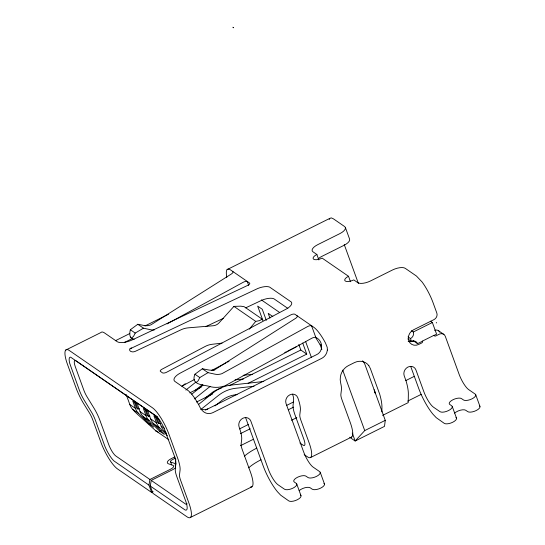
<?xml version="1.0" encoding="UTF-8"?>
<svg xmlns="http://www.w3.org/2000/svg" width="545" height="545" viewBox="0 0 545 545"><rect width="100%" height="100%" fill="white"/><g stroke="black" fill="none" stroke-linecap="round" stroke-linejoin="round"><path stroke-width="0.82" d="M381.881 411.904L381.95 407.244A40.677 10.212 63.5 0 0 379.667 394.117L370.334 368.468L368.706 365.518M175.783 458.972L175.272 464.585A19.143 4.803 63.5 0 0 175.701 468.312M362.541 360.817A13.55 11.942 -55.4 0 1 365.061 364.83L385.267 420.352L384.498 426.374L355.156 441.007L349.692 437.247M153.125 491.672L151.612 492.421L148.955 485.132L149.916 479.484L170.837 469.054A5.082 2.037 -20 0 0 172.82 465.28L168.425 463.788A6.772 2.711 -20 0 1 171.069 458.761L174.856 456.873M151.612 492.421L117.536 468.952A23.707 5.954 63.5 0 1 100.88 442.179L92.684 419.657A10.164 2.548 63.5 0 0 89.298 412.715L83.91 404.022A23.707 5.954 63.5 0 1 76.014 387.815L67.553 364.585A23.707 5.954 63.5 0 1 69.351 350.524L152.382 407.735A23.707 5.954 63.5 0 1 169.039 434.508L177.5 457.739A23.707 5.954 63.5 0 1 180.054 470.267L179.503 474.858A10.164 2.548 63.5 0 0 180.599 480.234L188.795 502.749A23.707 5.954 63.5 0 1 186.996 516.81L152.927 493.334L150.277 486.038L151.231 480.39L172.152 469.96A8.468 3.393 -20 0 0 175.653 467.562M232.701 271.41L232.851 271.546A3.638 1.519 -24.6 0 1 231.257 274.067L151.006 324.793A13.598 11.717 -62.1 0 1 144.384 325.549L137.79 324.275L130.357 329.739C129.342 333.506 129.104 338.929 134.193 339.317M297.011 315.719L297.161 315.855A3.658 1.526 -24.6 0 1 295.574 318.382L215.534 369.258A13.605 11.704 -62.6 0 1 208.933 370.021L202.345 368.761L194.933 374.231C190.191 385.608 204.409 384.538 210.963 386.834A27.196 24.389 -47.8 0 0 224.942 385.833L311.754 338.268A3.638 1.519 -24.5 0 1 315.821 337.45C322.987 340.482 323.9 351.573 316.338 354.788L205.526 410.065M131.004 348.16C128.552 349.032 129.492 351.586 132.074 351.811A3.386 1.356 -20 0 0 135.889 351.069L180.954 329.82A21.309 19.034 -49.8 0 1 188.195 327.845L213.279 325.74A8.584 7.664 -49.8 0 0 219.172 322.735L233.934 306.379L240.767 306.167L244.119 306.678L262.091 319.063L259.638 320.61L255.721 321.387L249.276 329.194M130.405 337.083L130.405 337.478M154.473 329.882A13.605 12.215 -47.2 0 1 150.393 329.691L143.458 328.179L135.208 333.084L133.593 336.285L131.406 338.173M311.774 325.896L311.577 325.787A3.638 1.519 -24.6 0 0 307.509 326.605L221.938 373.666A13.598 12.194 -47.8 0 1 214.941 374.163L208.013 372.664L199.783 377.576L198.169 380.778L195.982 382.665M385.267 420.352L364.728 430.591L355.156 441.007L352.261 433.05M130.098 348.807L257.744 288.509A11.336 4.537 -20 0 1 269.618 287.086L291.296 302.025A11.336 4.537 -20 0 1 286.997 308.661L166.266 372.426A3.372 1.349 -20 0 1 162.39 372.814L160.271 371.234A3.386 1.356 -20 0 1 162.124 369.149L205.131 346.477A21.309 18.476 -60.5 0 1 212.066 344.29L222.033 343.132M181.921 386.357L185.232 383.714M185.872 390.063L195.805 382.14M195.239 390.322L201.561 385.315A26.794 23.612 -55.4 0 1 202.617 384.579M191.799 394.151L203.06 385.172M194.429 398.913L207.672 388.347A33.572 29.587 -55.4 0 1 210.288 386.446M205.131 398.109L212.1 392.577A26.794 23.612 -55.4 0 1 221.188 388.217M198.373 404.588L213.599 392.434A33.572 29.587 -55.4 0 1 230.808 385.131L263.78 381.473M200.996 409.35L218.218 395.616A33.572 29.587 -55.4 0 1 235.426 388.312L254.025 386.248M215.016 405.889L222.646 399.846A26.794 23.612 -55.4 0 1 234.146 394.968L237.109 394.607M167.104 323.9L243.193 282.29A3.658 1.526 -24.6 0 1 247.267 281.472L247.464 281.581M131.011 348.16L131.379 347.962M194.47 379.511L184.714 384.641A12.596 5.041 -20 0 0 182.282 386.105M211.726 370.423L225.984 362.916M227.483 362.125L228.989 361.335M65.734 350.081L100.941 332.525A23.707 5.954 63.5 0 1 104.558 332.968L117.345 341.776A12.596 5.041 -20 0 0 132.381 339.842L247.839 285.328A3.222 1.288 -20 0 0 249.521 282.998L230.719 270.048A23.707 5.954 63.5 0 0 226.447 274.748L226.768 277.432M227.102 269.605L329.793 218.388L331.278 217.884L333.411 218.831L344.61 226.55A10.164 4.067 -20 0 1 339.767 233.669L317.762 244.644A10.164 4.067 -20 0 0 312.912 251.756L316.87 254.481L318.845 259.924M115.363 340.741L129.785 333.547M144.97 325.978L168.5 314.24M124.43 342.478L132.782 338.316M189.769 392.877L201.187 387.182M144.541 419.371L146.06 418.615M284.776 352.54L286.302 351.784M287.821 351.021L296.201 346.845M158.207 432.185L155.986 430.972L137.946 414.677A11.07 0.838 42.7 0 1 134.996 411.925L132.503 409.227L138.621 413.437L149.132 423.969L150.658 423.213M196.507 402.04L212.496 394.069M229.241 385.717L300.813 350.026L306.74 354.114L248.118 383.346M138.621 413.437A16.772 14.783 -55.4 0 1 135.439 408.403L132.789 401.106L137.401 404.288L140.051 411.577A16.772 14.783 -55.4 0 0 143.233 416.618L149.16 420.706L159.678 431.238L161.204 430.475M422.668 341.116L417.531 343.677A5.082 4.476 -55.4 0 0 411.536 341.497L410.48 338.581A5.082 4.476 -55.4 0 0 413.287 332.007L432.355 322.497L436.606 334.167L433.67 335.625M175.415 458.154L172.39 459.667A3.386 1.356 -20 0 0 171.062 462.18L175.463 463.679A8.468 3.393 -20 0 1 176.062 463.945M239.507 428.908L248.609 424.364M286.547 405.446L293.38 402.04M240.338 433.697L250.23 428.765M288.285 409.786L293.612 407.129M240.434 445.721L253.391 439.263M291.48 420.27L296.814 417.606M405.773 380.587L414.132 376.418M407.68 401.113L421.271 394.335M382.576 415.413L408.225 402.619L408.355 394.076A40.677 10.212 63.5 0 0 406.073 380.948L404.206 375.812A6.772 5.968 -55.4 0 1 407.953 367.051A6.772 5.968 -55.4 0 1 415.944 369.96L423.901 391.835A13.55 3.399 63.5 0 0 433.418 407.135L440.013 411.673A6.772 2.711 -20 0 0 448.515 410.562A6.772 2.711 -20 0 0 451.744 405.821L449.768 404.458A6.772 2.711 -20 0 1 453.004 399.717A6.772 2.711 -20 0 1 461.506 398.606L463.482 399.969A6.772 2.711 -20 0 0 471.984 398.858A6.772 2.711 -20 0 0 475.22 394.117L468.632 389.573A13.55 3.399 63.5 0 1 459.108 374.279L445.313 336.36A5.082 4.476 -55.4 0 0 439.318 334.18L435.789 335.938A1.492 1.315 -55.4 0 1 434.031 335.298L422.559 341.02A1.492 1.315 -55.4 0 1 421.735 342.948L418.778 344.42A8.468 7.46 -55.4 0 1 408.791 340.788A8.468 7.46 -55.4 0 1 413.471 329.841L434.011 319.595A5.082 4.476 -55.4 0 0 436.818 313.028L433.105 302.816A23.707 5.954 63.5 0 0 422.055 281.956L416.448 276.043L405.242 268.324A10.164 4.067 -20 0 0 392.489 269.993L370.484 280.968A10.164 4.067 -20 0 1 357.724 282.63L353.773 279.905A6.772 2.711 -20 0 1 345.264 281.016A6.772 2.711 -20 0 1 348.5 276.274L322.136 258.112A6.772 2.711 -20 0 1 313.634 259.222A6.772 2.711 -20 0 1 316.87 254.481M190.348 517.491L251.96 486.76M310.643 457.493L351.716 437.008M205.663 326.673L223.368 318.341M245.686 307.843L261.995 300.172A11.336 4.537 -20 0 1 273.863 298.755L287.849 308.388M207.781 408.927L205.376 409.751L200.989 409.479M134.431 402.244L136.557 408.076L137.871 408.988L139.391 408.791M144.977 409.506L147.102 415.344L148.417 416.251L149.936 416.053M155.523 416.775L157.648 422.607L158.963 423.513L160.482 423.315M213.102 370.225L214.791 370.041M243.09 375.335L252.39 374.299M235.024 379.919L243.479 378.979M315.364 337.11L320.126 344.76L321.645 345.435M232.824 27.25L233.614 27.795L233.471 27.4M430.502 321.223L432.355 322.497M438.65 330.835L443.923 334.466M411.434 330.733L413.287 332.007M408.007 336.878L410.48 338.581M413.205 340.693L417.531 343.677M407.83 338.942L411.536 341.497M261.396 299.92L279.619 312.476M272.82 316.536L268.208 313.355L269.932 318.096M261.552 319.207L262.922 320.147M233.934 306.379L255.721 321.387M137.79 324.275L143.458 328.179M202.345 368.761L208.013 372.664M299.913 442.99L303.047 445.149A10.164 2.548 63.5 0 0 303.817 439.12L295.622 416.605A19.143 4.803 63.5 0 1 293.019 405.868L293.619 399.485A10.164 2.548 63.5 0 0 292.522 394.117M130.357 329.739L135.208 333.084M194.933 374.231L199.783 377.576M304.165 454.659L308.368 457.384A23.707 5.954 63.5 0 0 309.09 442.758L300.894 420.236A10.164 2.548 63.5 0 1 299.798 414.868L300.35 410.276A23.707 5.954 63.5 0 0 297.795 397.748A6.772 5.968 -55.4 0 0 289.804 394.846A6.772 5.968 -55.4 0 0 286.057 403.6L303.606 451.825A13.55 3.399 63.5 0 0 313.13 467.126L319.717 471.663A6.772 2.711 -20 0 1 316.482 476.412A6.772 2.711 -20 0 1 307.979 477.522L306.004 476.16A6.772 2.711 -20 0 0 297.502 477.27A6.772 2.711 -20 0 0 294.266 482.012L296.242 483.374A6.772 2.711 -20 0 1 293.012 488.116A6.772 2.711 -20 0 1 284.51 489.226L277.916 484.682A13.55 3.399 63.5 0 1 268.399 469.388L250.85 421.162A6.772 5.968 -55.4 0 0 242.859 418.253A6.772 5.968 -55.4 0 0 239.112 427.014A23.707 5.954 63.5 0 1 241.673 439.543L241.115 444.134A10.164 2.548 63.5 0 0 242.212 449.502L250.407 472.018A23.714 5.954 63.5 0 1 250.536 486.998M157.791 417.17L76.15 360.919A10.164 2.548 63.5 0 0 75.38 366.942L83.835 390.179A10.164 2.548 63.5 0 0 87.22 397.121L94.428 408.879A19.143 4.803 63.5 0 1 100.512 422.021L108.707 444.536A10.164 2.548 63.5 0 0 115.847 456.008L149.916 479.484M126.188 394.505L129.839 404.54L135.439 408.403M140.051 411.577L145.985 415.665A16.772 14.783 -55.4 0 0 149.16 420.706M145.985 415.665L143.328 408.375L147.94 411.55L150.597 418.846L156.531 422.934A16.772 14.783 -55.4 0 0 159.705 427.968L167.301 435.578M156.531 422.934L153.874 415.637L158.486 418.819L161.143 426.108L164.433 428.377M150.597 418.846A16.772 14.783 -55.4 0 0 153.779 423.881L159.705 427.968M161.143 426.108A16.772 14.783 -55.4 0 0 164.317 431.149L165.639 432.056M149.132 423.969L153.745 427.151L143.233 416.618M159.678 431.238L164.29 434.413L153.779 423.881M168.78 439.72L155.523 430.584L155.986 430.972M151.231 480.39L185.307 503.866A10.164 2.548 63.5 0 0 187.051 503.716M148.955 485.132L114.075 461.022A15.253 3.829 63.5 0 1 104.844 446.192L95.593 420.815A14.061 3.529 63.5 0 0 91.839 412.715L83.896 399.703A15.246 3.829 63.5 0 1 79.631 390.949L69.794 363.576A15.287 3.835 63.5 0 1 70.612 357.166L156.728 416.496A15.287 3.835 63.5 0 1 164.324 428.704L174.502 456.315A15.246 3.829 63.5 0 1 175.885 463.08L175.265 470.192A14.061 3.529 63.5 0 0 176.873 476.82L186.077 502.156A15.253 3.829 63.5 0 1 185.082 509.95L150.277 486.038M164.317 431.149L166.654 433.486M368.74 365.586L368.836 365.647A13.55 11.942 -55.4 0 0 354.352 362.65L348.48 365.579A13.55 11.942 -55.4 0 0 340.441 376.479L340.203 379.817L340.761 383.455A23.707 5.954 63.5 0 1 341.429 389.791L340.87 394.382A10.164 2.548 63.5 0 0 341.967 399.751L350.163 422.273A23.714 5.954 63.5 0 1 351.075 437.274M475.703 394.682L479.947 406.352M452.227 406.393L456.478 418.056M410.671 366.329L418.628 388.204A27.1 6.806 63.5 0 0 432.989 414.241L436.218 417.654L444.257 423.342A6.772 2.711 -20 0 0 452.759 422.232A6.772 2.711 -20 0 0 455.995 417.49M345.339 227.408L349.583 239.071A10.164 4.067 -20 0 1 344.011 245.332L322.006 256.307A10.164 4.067 -20 0 0 318.137 258.868M344.229 244.514L358.392 283.42M348.5 276.274L350.483 281.717M342.723 370.137L364.728 430.591M320.126 344.76L321.863 349.529M311.577 325.787L315.821 337.45M305.602 341.49L311.352 357.288M302.713 343.05L306.74 354.114M298.796 344.495L300.813 350.026M266.301 320.331L262.281 309.274L257.662 306.092L262.84 320.31M320.201 472.236L324.445 483.906M247.267 281.479L248.677 285.362M296.725 483.94L300.976 495.609M245.577 417.531L263.126 465.75A27.1 6.806 63.5 0 0 277.487 491.794L280.716 495.201L288.755 500.889A6.772 2.711 -20 0 0 297.257 499.779A6.772 2.711 -20 0 0 300.493 495.037M156.837 417.681L158.963 423.513M170.537 461.765L171.668 464.871M146.298 410.419L148.417 416.251M135.753 403.15L137.871 408.988M436.286 322.422L436.484 322.981M134.554 410.957L134.697 411.639M479.464 405.78A6.772 2.711 -20 0 1 476.235 410.521A6.772 2.711 -20 0 1 467.726 411.632L465.75 410.276A6.772 2.711 -20 0 0 454.666 413.09M323.962 483.333A6.772 2.711 -20 0 1 320.733 488.075A6.772 2.711 -20 0 1 312.224 489.185L310.248 487.823A6.772 2.711 -20 0 0 299.164 490.643M244.419 456.145A33.872 13.557 -20 0 1 256.77 448.113M248.663 467.814A33.872 13.557 -20 0 1 261.014 459.776M413.505 340.788A8.468 7.46 -55.4 0 1 408.171 341.436M434.631 330.297A5.082 4.476 -55.4 0 1 439.795 332.178M329.221 219.526A23.707 5.954 63.5 0 1 329.793 218.388M374.395 390.486A10.6 2.664 63.5 0 1 375.069 393.047M374.115 389.723A10.164 2.548 63.5 0 1 375.035 392.863M132.51 409.206A12.76 5.688 82.6 0 1 129.826 404.56M327.382 350.067L326.748 352.649A10.117 9.367 -66 0 1 321.611 358.419L213.054 412.558A10.117 9.367 -66 0 1 205.744 412.994C202.645 411.72 200.601 408.873 199.3 405.889A23.707 5.954 63.5 0 0 187.596 390.179L174.809 381.364A12.596 5.041 -20 0 1 180.47 372.978L290.771 314.901A3.222 1.288 -20 0 1 294.954 314.302L313.757 327.259A23.707 5.954 63.5 0 1 325.46 342.969L327.211 347.322L327.382 350.067"/></g></svg>
